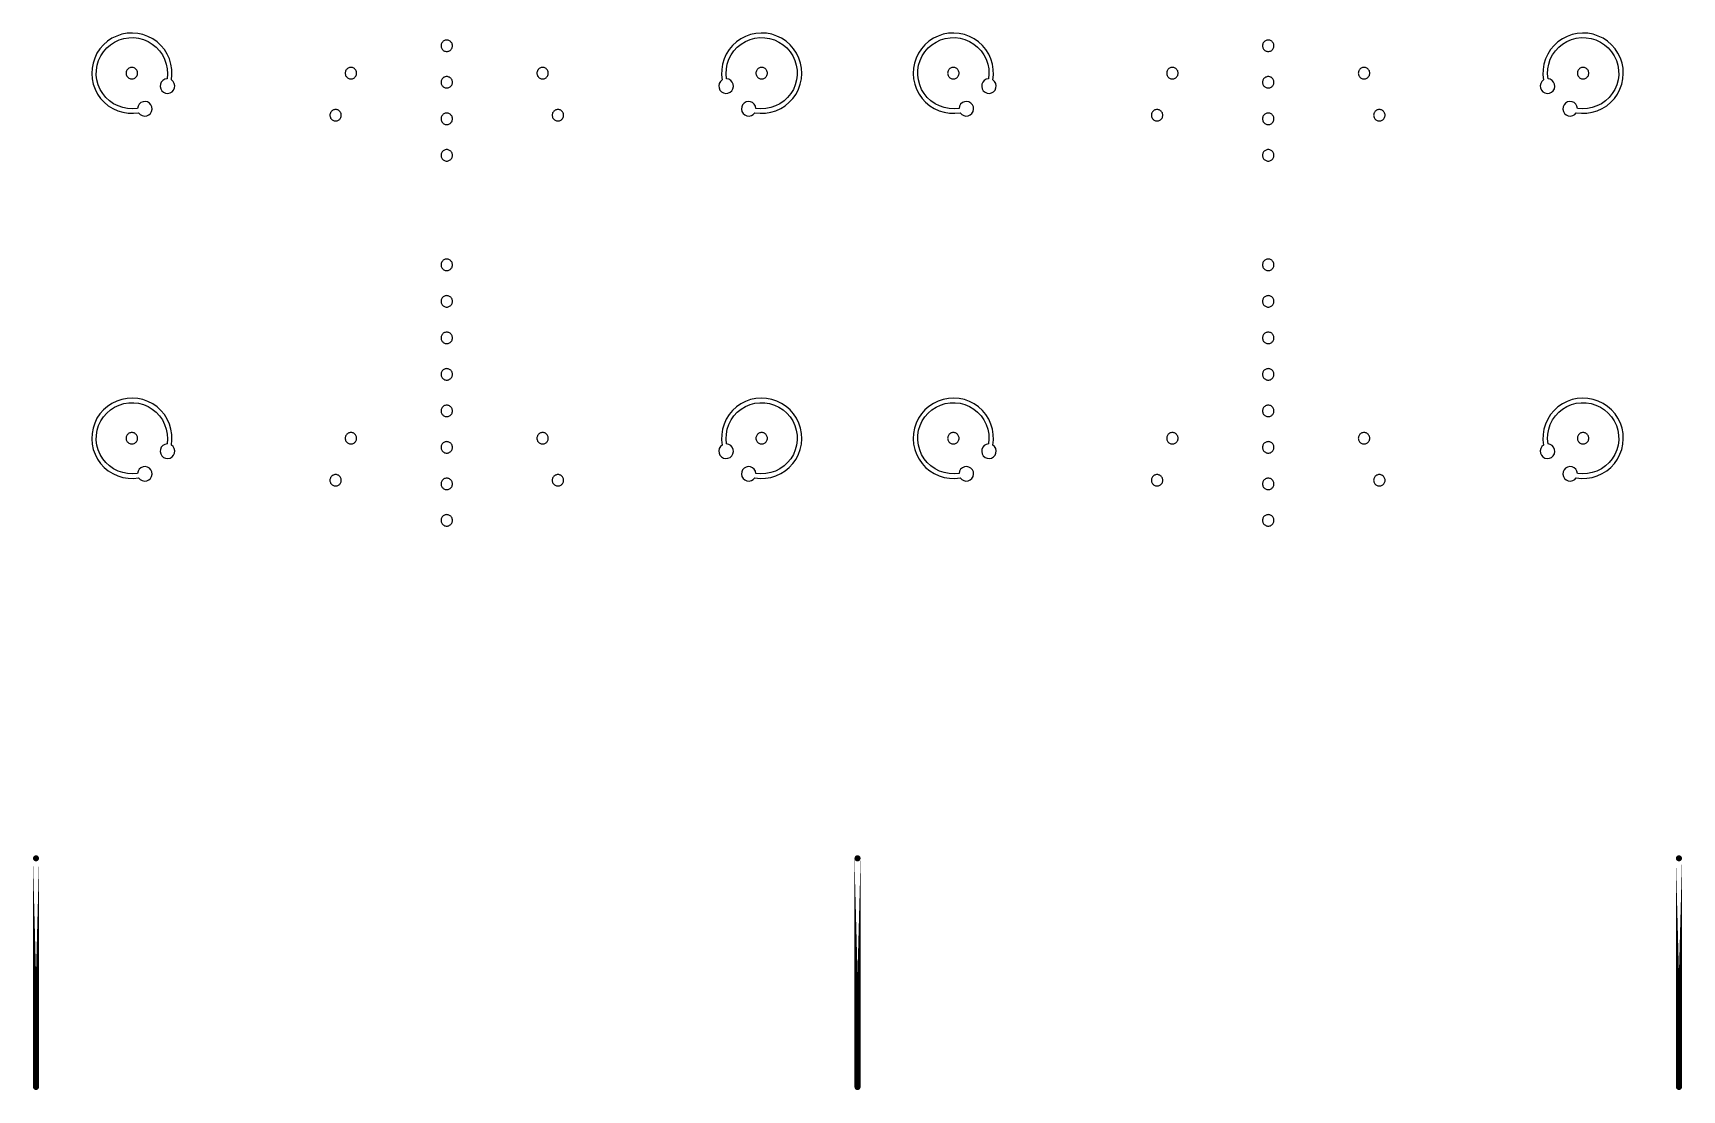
# Model space of a CAD drawing. Extents: x -100 to 100, y -100 to 100.
# Drawn here: x 32.3 to 53.93, y -64.24 to -50.37 of the extents above; entities that cross this region are included whole.
import ezdxf

# ---------------------------------------------------------------- set-up
doc = ezdxf.new("R2010")
doc.units = 0
doc.layers.get('0').update_dxf_attribs({"linetype": 'continuous'})
doc.layers.add('L10', color=7, linetype='continuous')

# ---------------------------------------------------------------- blocks, each defined once
blk = doc.blocks.new('LDI_XFL94-0512-011_L10_B1')
at = {"layer": 'L10'}
for points in [[(37.725, -53.338), (37.715, -53.339), (37.705, -53.341), (37.696, -53.344), (37.687, -53.348), (37.679, -53.354), (37.672, -53.36), (37.665, -53.368), (37.66, -53.376), (37.655, -53.384), (37.652, -53.394), (37.65, -53.403), (37.65, -53.413), (37.65, -53.423), (37.652, -53.433), (37.655, -53.442), (37.66, -53.451), (37.665, -53.459), (37.672, -53.466), (37.679, -53.473), (37.687, -53.478), (37.696, -53.482), (37.705, -53.486), (37.715, -53.488), (37.725, -53.488), (37.734, -53.488), (37.744, -53.486), (37.753, -53.482), (37.762, -53.478), (37.77, -53.473), (37.778, -53.466), (37.784, -53.459), (37.79, -53.451), (37.794, -53.442), (37.797, -53.433), (37.799, -53.423), (37.8, -53.413), (37.799, -53.403), (37.797, -53.394), (37.794, -53.384), (37.79, -53.376), (37.784, -53.368), (37.778, -53.36), (37.77, -53.354), (37.762, -53.348), (37.753, -53.344), (37.744, -53.341), (37.734, -53.339), (37.725, -53.338)], [(48.503, -53.338), (48.493, -53.339), (48.484, -53.341), (48.474, -53.344), (48.465, -53.348), (48.457, -53.354), (48.45, -53.36), (48.443, -53.368), (48.438, -53.376), (48.434, -53.384), (48.431, -53.394), (48.429, -53.403), (48.428, -53.413), (48.429, -53.423), (48.431, -53.433), (48.434, -53.442), (48.438, -53.451), (48.443, -53.459), (48.45, -53.466), (48.457, -53.473), (48.465, -53.478), (48.474, -53.482), (48.484, -53.486), (48.493, -53.488), (48.503, -53.488), (48.513, -53.488), (48.522, -53.486), (48.532, -53.482), (48.54, -53.478), (48.549, -53.473), (48.556, -53.466), (48.562, -53.459), (48.568, -53.451), (48.572, -53.442), (48.575, -53.433), (48.577, -53.423), (48.578, -53.413), (48.577, -53.403), (48.575, -53.394), (48.572, -53.384), (48.568, -53.376), (48.562, -53.368), (48.556, -53.36), (48.549, -53.354), (48.54, -53.348), (48.532, -53.344), (48.522, -53.341), (48.513, -53.339), (48.503, -53.338)], [(37.725, -53.817), (37.715, -53.818), (37.705, -53.82), (37.696, -53.823), (37.687, -53.827), (37.679, -53.833), (37.672, -53.839), (37.665, -53.847), (37.66, -53.855), (37.655, -53.864), (37.652, -53.873), (37.65, -53.882), (37.65, -53.892), (37.65, -53.902), (37.652, -53.912), (37.655, -53.921), (37.66, -53.93), (37.665, -53.938), (37.672, -53.945), (37.679, -53.952), (37.687, -53.957), (37.696, -53.962), (37.705, -53.965), (37.715, -53.967), (37.725, -53.967), (37.734, -53.967), (37.744, -53.965), (37.753, -53.962), (37.762, -53.957), (37.77, -53.952), (37.778, -53.945), (37.784, -53.938), (37.79, -53.93), (37.794, -53.921), (37.797, -53.912), (37.799, -53.902), (37.8, -53.892), (37.799, -53.882), (37.797, -53.873), (37.794, -53.864), (37.79, -53.855), (37.784, -53.847), (37.778, -53.839), (37.77, -53.833), (37.762, -53.827), (37.753, -53.823), (37.744, -53.82), (37.734, -53.818), (37.725, -53.817)], [(48.503, -53.817), (48.493, -53.818), (48.484, -53.82), (48.474, -53.823), (48.465, -53.827), (48.457, -53.833), (48.45, -53.839), (48.443, -53.847), (48.438, -53.855), (48.434, -53.864), (48.431, -53.873), (48.429, -53.882), (48.428, -53.892), (48.429, -53.902), (48.431, -53.912), (48.434, -53.921), (48.438, -53.93), (48.443, -53.938), (48.45, -53.945), (48.457, -53.952), (48.465, -53.957), (48.474, -53.962), (48.484, -53.965), (48.493, -53.967), (48.503, -53.967), (48.513, -53.967), (48.522, -53.965), (48.532, -53.962), (48.54, -53.957), (48.549, -53.952), (48.556, -53.945), (48.562, -53.938), (48.568, -53.93), (48.572, -53.921), (48.575, -53.912), (48.577, -53.902), (48.578, -53.892), (48.577, -53.882), (48.575, -53.873), (48.572, -53.864), (48.568, -53.855), (48.562, -53.847), (48.556, -53.839), (48.549, -53.833), (48.54, -53.827), (48.532, -53.823), (48.522, -53.82), (48.513, -53.818), (48.503, -53.817)], [(37.725, -54.296), (37.715, -54.297), (37.705, -54.299), (37.696, -54.302), (37.687, -54.306), (37.679, -54.312), (37.672, -54.318), (37.665, -54.326), (37.66, -54.334), (37.655, -54.343), (37.652, -54.352), (37.65, -54.361), (37.65, -54.371), (37.65, -54.381), (37.652, -54.391), (37.655, -54.4), (37.66, -54.409), (37.665, -54.417), (37.672, -54.424), (37.679, -54.431), (37.687, -54.436), (37.696, -54.441), (37.705, -54.444), (37.715, -54.446), (37.725, -54.446), (37.734, -54.446), (37.744, -54.444), (37.753, -54.441), (37.762, -54.436), (37.77, -54.431), (37.778, -54.424), (37.784, -54.417), (37.79, -54.409), (37.794, -54.4), (37.797, -54.391), (37.799, -54.381), (37.8, -54.371), (37.799, -54.361), (37.797, -54.352), (37.794, -54.343), (37.79, -54.334), (37.784, -54.326), (37.778, -54.318), (37.77, -54.312), (37.762, -54.306), (37.753, -54.302), (37.744, -54.299), (37.734, -54.297), (37.725, -54.296)], [(48.503, -54.296), (48.493, -54.297), (48.484, -54.299), (48.474, -54.302), (48.465, -54.306), (48.457, -54.312), (48.45, -54.318), (48.443, -54.326), (48.438, -54.334), (48.434, -54.343), (48.431, -54.352), (48.429, -54.361), (48.428, -54.371), (48.429, -54.381), (48.431, -54.391), (48.434, -54.4), (48.438, -54.409), (48.443, -54.417), (48.45, -54.424), (48.457, -54.431), (48.465, -54.436), (48.474, -54.441), (48.484, -54.444), (48.493, -54.446), (48.503, -54.446), (48.513, -54.446), (48.522, -54.444), (48.532, -54.441), (48.54, -54.436), (48.549, -54.431), (48.556, -54.424), (48.562, -54.417), (48.568, -54.409), (48.572, -54.4), (48.575, -54.391), (48.577, -54.381), (48.578, -54.371), (48.577, -54.361), (48.575, -54.352), (48.572, -54.343), (48.568, -54.334), (48.562, -54.326), (48.556, -54.318), (48.549, -54.312), (48.54, -54.306), (48.532, -54.302), (48.522, -54.299), (48.513, -54.297), (48.503, -54.296)], [(37.725, -54.775), (37.715, -54.776), (37.705, -54.778), (37.696, -54.781), (37.687, -54.785), (37.679, -54.791), (37.672, -54.797), (37.665, -54.805), (37.66, -54.813), (37.655, -54.822), (37.652, -54.831), (37.65, -54.841), (37.65, -54.85), (37.65, -54.86), (37.652, -54.87), (37.655, -54.879), (37.66, -54.888), (37.665, -54.896), (37.672, -54.903), (37.679, -54.91), (37.687, -54.915), (37.696, -54.92), (37.705, -54.923), (37.715, -54.925), (37.725, -54.925), (37.734, -54.925), (37.744, -54.923), (37.753, -54.92), (37.762, -54.915), (37.77, -54.91), (37.778, -54.903), (37.784, -54.896), (37.79, -54.888), (37.794, -54.879), (37.797, -54.87), (37.799, -54.86), (37.8, -54.85), (37.799, -54.841), (37.797, -54.831), (37.794, -54.822), (37.79, -54.813), (37.784, -54.805), (37.778, -54.797), (37.77, -54.791), (37.762, -54.785), (37.753, -54.781), (37.744, -54.778), (37.734, -54.776), (37.725, -54.775)], [(48.503, -54.775), (48.493, -54.776), (48.484, -54.778), (48.474, -54.781), (48.465, -54.785), (48.457, -54.791), (48.45, -54.797), (48.443, -54.805), (48.438, -54.813), (48.434, -54.822), (48.431, -54.831), (48.429, -54.841), (48.428, -54.85), (48.429, -54.86), (48.431, -54.87), (48.434, -54.879), (48.438, -54.888), (48.443, -54.896), (48.45, -54.903), (48.457, -54.91), (48.465, -54.915), (48.474, -54.92), (48.484, -54.923), (48.493, -54.925), (48.503, -54.925), (48.513, -54.925), (48.522, -54.923), (48.532, -54.92), (48.54, -54.915), (48.549, -54.91), (48.556, -54.903), (48.562, -54.896), (48.568, -54.888), (48.572, -54.879), (48.575, -54.87), (48.577, -54.86), (48.578, -54.85), (48.577, -54.841), (48.575, -54.831), (48.572, -54.822), (48.568, -54.813), (48.562, -54.805), (48.556, -54.797), (48.549, -54.791), (48.54, -54.785), (48.532, -54.781), (48.522, -54.778), (48.513, -54.776), (48.503, -54.775)], [(34.054, -55.763), (34.025, -55.769), (33.999, -55.785), (33.979, -55.807), (33.967, -55.834), (33.964, -55.864), (33.971, -55.893), (33.986, -55.919), (34.008, -55.939), (34.035, -55.951), (34.065, -55.954), (34.094, -55.948), (34.12, -55.933), (34.14, -55.911), (34.152, -55.883), (34.156, -55.853), (34.149, -55.824), (34.134, -55.798), (34.112, -55.778), (34.119, -55.709), (34.117, -55.639), (34.106, -55.569), (34.086, -55.502), (34.057, -55.439), (34.02, -55.379), (33.975, -55.326), (33.923, -55.278), (33.866, -55.238), (33.804, -55.206), (33.738, -55.182), (33.669, -55.167), (33.599, -55.162), (33.53, -55.165), (33.461, -55.178), (33.394, -55.201), (33.331, -55.231), (33.273, -55.27), (33.22, -55.316), (33.174, -55.369), (33.135, -55.427), (33.105, -55.49), (33.083, -55.557), (33.07, -55.625), (33.066, -55.695), (33.071, -55.765), (33.086, -55.834), (33.11, -55.899), (33.142, -55.962), (33.182, -56.019), (33.23, -56.071), (33.284, -56.115), (33.343, -56.153), (33.407, -56.182), (33.474, -56.202), (33.543, -56.213), (33.613, -56.215), (33.682, -56.208), (33.703, -56.23), (33.728, -56.245), (33.758, -56.251), (33.787, -56.248), (33.815, -56.236), (33.837, -56.216), (33.852, -56.19), (33.858, -56.161), (33.855, -56.131), (33.843, -56.104), (33.824, -56.082), (33.798, -56.066), (33.768, -56.06), (33.739, -56.063), (33.711, -56.075), (33.689, -56.095), (33.674, -56.121), (33.667, -56.15), (33.602, -56.156), (33.537, -56.152), (33.473, -56.14), (33.411, -56.119), (33.353, -56.089), (33.3, -56.052), (33.252, -56.008), (33.211, -55.957), (33.177, -55.901), (33.151, -55.841), (33.134, -55.778), (33.126, -55.714), (33.127, -55.648), (33.138, -55.584), (33.157, -55.521), (33.184, -55.462), (33.22, -55.408), (33.263, -55.358), (33.312, -55.316), (33.367, -55.28), (33.426, -55.253), (33.488, -55.233), (33.552, -55.223), (33.618, -55.222), (33.682, -55.23), (33.745, -55.247), (33.805, -55.273), (33.861, -55.306), (33.912, -55.348), (33.956, -55.395), (33.994, -55.449), (34.023, -55.507), (34.044, -55.569), (34.057, -55.633), (34.06, -55.698), (34.054, -55.763)], [(41.782, -56.15), (41.775, -56.121), (41.76, -56.095), (41.738, -56.075), (41.71, -56.063), (41.681, -56.06), (41.651, -56.066), (41.626, -56.082), (41.606, -56.104), (41.594, -56.131), (41.591, -56.161), (41.597, -56.19), (41.612, -56.216), (41.634, -56.236), (41.662, -56.248), (41.691, -56.251), (41.721, -56.245), (41.747, -56.23), (41.767, -56.208), (41.836, -56.215), (41.906, -56.213), (41.975, -56.202), (42.042, -56.182), (42.106, -56.153), (42.165, -56.115), (42.219, -56.071), (42.267, -56.019), (42.307, -55.962), (42.339, -55.899), (42.363, -55.834), (42.378, -55.765), (42.383, -55.695), (42.379, -55.625), (42.366, -55.557), (42.344, -55.49), (42.314, -55.427), (42.275, -55.369), (42.229, -55.316), (42.176, -55.27), (42.118, -55.231), (42.055, -55.201), (41.988, -55.178), (41.92, -55.165), (41.85, -55.162), (41.78, -55.167), (41.711, -55.182), (41.645, -55.206), (41.583, -55.238), (41.526, -55.278), (41.474, -55.326), (41.43, -55.379), (41.392, -55.439), (41.363, -55.502), (41.343, -55.569), (41.332, -55.639), (41.33, -55.709), (41.337, -55.778), (41.315, -55.798), (41.3, -55.824), (41.294, -55.853), (41.297, -55.883), (41.309, -55.911), (41.329, -55.933), (41.355, -55.948), (41.384, -55.954), (41.414, -55.951), (41.441, -55.939), (41.463, -55.919), (41.478, -55.893), (41.485, -55.864), (41.482, -55.834), (41.47, -55.807), (41.45, -55.785), (41.424, -55.769), (41.395, -55.763), (41.389, -55.698), (41.393, -55.633), (41.405, -55.569), (41.426, -55.507), (41.455, -55.449), (41.493, -55.395), (41.537, -55.348), (41.588, -55.306), (41.644, -55.273), (41.704, -55.247), (41.767, -55.23), (41.831, -55.222), (41.897, -55.223), (41.961, -55.233), (42.023, -55.253), (42.083, -55.28), (42.137, -55.316), (42.187, -55.358), (42.229, -55.408), (42.265, -55.462), (42.292, -55.521), (42.311, -55.584), (42.322, -55.648), (42.323, -55.714), (42.315, -55.778), (42.298, -55.841), (42.272, -55.901), (42.238, -55.957), (42.197, -56.008), (42.15, -56.052), (42.096, -56.089), (42.038, -56.119), (41.976, -56.14), (41.912, -56.152), (41.847, -56.156), (41.782, -56.15)], [(44.832, -55.763), (44.803, -55.769), (44.777, -55.785), (44.758, -55.807), (44.746, -55.834), (44.743, -55.864), (44.749, -55.893), (44.764, -55.919), (44.787, -55.939), (44.814, -55.951), (44.844, -55.954), (44.873, -55.948), (44.899, -55.933), (44.919, -55.911), (44.931, -55.883), (44.934, -55.853), (44.928, -55.824), (44.913, -55.798), (44.891, -55.778), (44.898, -55.709), (44.896, -55.639), (44.885, -55.569), (44.864, -55.502), (44.835, -55.439), (44.798, -55.379), (44.753, -55.326), (44.702, -55.278), (44.644, -55.238), (44.582, -55.206), (44.516, -55.182), (44.448, -55.167), (44.378, -55.162), (44.308, -55.165), (44.239, -55.178), (44.173, -55.201), (44.11, -55.231), (44.051, -55.27), (43.999, -55.316), (43.953, -55.369), (43.914, -55.427), (43.883, -55.49), (43.861, -55.557), (43.848, -55.625), (43.844, -55.695), (43.85, -55.765), (43.865, -55.834), (43.888, -55.899), (43.921, -55.962), (43.961, -56.019), (44.008, -56.071), (44.062, -56.115), (44.121, -56.153), (44.185, -56.182), (44.252, -56.202), (44.321, -56.213), (44.391, -56.215), (44.461, -56.208), (44.481, -56.23), (44.507, -56.245), (44.536, -56.251), (44.566, -56.248), (44.593, -56.236), (44.616, -56.216), (44.631, -56.19), (44.637, -56.161), (44.634, -56.131), (44.622, -56.104), (44.602, -56.082), (44.576, -56.066), (44.547, -56.06), (44.517, -56.063), (44.49, -56.075), (44.467, -56.095), (44.452, -56.121), (44.446, -56.15), (44.381, -56.156), (44.315, -56.152), (44.251, -56.14), (44.19, -56.119), (44.132, -56.089), (44.078, -56.052), (44.03, -56.008), (43.989, -55.957), (43.955, -55.901), (43.93, -55.841), (43.913, -55.778), (43.905, -55.714), (43.906, -55.648), (43.916, -55.584), (43.935, -55.521), (43.963, -55.462), (43.998, -55.408), (44.041, -55.358), (44.09, -55.316), (44.145, -55.28), (44.204, -55.253), (44.266, -55.233), (44.331, -55.223), (44.396, -55.222), (44.461, -55.23), (44.524, -55.247), (44.584, -55.273), (44.64, -55.306), (44.69, -55.348), (44.735, -55.395), (44.772, -55.449), (44.802, -55.507), (44.823, -55.569), (44.835, -55.633), (44.838, -55.698), (44.832, -55.763)], [(52.56, -56.15), (52.554, -56.121), (52.539, -56.095), (52.516, -56.075), (52.489, -56.063), (52.459, -56.06), (52.43, -56.066), (52.404, -56.082), (52.384, -56.104), (52.372, -56.131), (52.369, -56.161), (52.375, -56.19), (52.39, -56.216), (52.413, -56.236), (52.44, -56.248), (52.47, -56.251), (52.499, -56.245), (52.525, -56.23), (52.545, -56.208), (52.615, -56.215), (52.685, -56.213), (52.754, -56.202), (52.821, -56.182), (52.885, -56.153), (52.944, -56.115), (52.998, -56.071), (53.045, -56.019), (53.085, -55.962), (53.118, -55.899), (53.141, -55.834), (53.156, -55.765), (53.162, -55.695), (53.158, -55.625), (53.145, -55.557), (53.123, -55.49), (53.092, -55.427), (53.053, -55.369), (53.007, -55.316), (52.955, -55.27), (52.896, -55.231), (52.833, -55.201), (52.767, -55.178), (52.698, -55.165), (52.628, -55.162), (52.558, -55.167), (52.49, -55.182), (52.424, -55.206), (52.362, -55.238), (52.304, -55.278), (52.253, -55.326), (52.208, -55.379), (52.171, -55.439), (52.142, -55.502), (52.121, -55.569), (52.11, -55.639), (52.108, -55.709), (52.115, -55.778), (52.093, -55.798), (52.078, -55.824), (52.072, -55.853), (52.075, -55.883), (52.087, -55.911), (52.107, -55.933), (52.133, -55.948), (52.162, -55.954), (52.192, -55.951), (52.219, -55.939), (52.242, -55.919), (52.257, -55.893), (52.263, -55.864), (52.26, -55.834), (52.248, -55.807), (52.229, -55.785), (52.203, -55.769), (52.174, -55.763), (52.168, -55.698), (52.171, -55.633), (52.183, -55.569), (52.204, -55.507), (52.234, -55.449), (52.271, -55.395), (52.316, -55.348), (52.366, -55.306), (52.422, -55.273), (52.482, -55.247), (52.545, -55.23), (52.61, -55.222), (52.675, -55.223), (52.74, -55.233), (52.802, -55.253), (52.861, -55.28), (52.916, -55.316), (52.965, -55.358), (53.008, -55.408), (53.043, -55.462), (53.071, -55.521), (53.09, -55.584), (53.1, -55.648), (53.101, -55.714), (53.093, -55.778), (53.076, -55.841), (53.051, -55.901), (53.017, -55.957), (52.976, -56.008), (52.928, -56.052), (52.874, -56.089), (52.816, -56.119), (52.755, -56.14), (52.69, -56.152), (52.625, -56.156), (52.56, -56.15)], [(37.725, -55.254), (37.715, -55.255), (37.705, -55.257), (37.696, -55.26), (37.687, -55.264), (37.679, -55.27), (37.672, -55.276), (37.665, -55.284), (37.66, -55.292), (37.655, -55.301), (37.652, -55.31), (37.65, -55.32), (37.65, -55.329), (37.65, -55.339), (37.652, -55.349), (37.655, -55.358), (37.66, -55.367), (37.665, -55.375), (37.672, -55.382), (37.679, -55.389), (37.687, -55.394), (37.696, -55.399), (37.705, -55.402), (37.715, -55.404), (37.725, -55.404), (37.734, -55.404), (37.744, -55.402), (37.753, -55.399), (37.762, -55.394), (37.77, -55.389), (37.778, -55.382), (37.784, -55.375), (37.79, -55.367), (37.794, -55.358), (37.797, -55.349), (37.799, -55.339), (37.8, -55.329), (37.799, -55.32), (37.797, -55.31), (37.794, -55.301), (37.79, -55.292), (37.784, -55.284), (37.778, -55.276), (37.77, -55.27), (37.762, -55.264), (37.753, -55.26), (37.744, -55.257), (37.734, -55.255), (37.725, -55.254)], [(48.503, -55.254), (48.493, -55.255), (48.484, -55.257), (48.474, -55.26), (48.465, -55.264), (48.457, -55.27), (48.45, -55.276), (48.443, -55.284), (48.438, -55.292), (48.434, -55.301), (48.431, -55.31), (48.429, -55.32), (48.428, -55.329), (48.429, -55.339), (48.431, -55.349), (48.434, -55.358), (48.438, -55.367), (48.443, -55.375), (48.45, -55.382), (48.457, -55.389), (48.465, -55.394), (48.474, -55.399), (48.484, -55.402), (48.493, -55.404), (48.503, -55.404), (48.513, -55.404), (48.522, -55.402), (48.532, -55.399), (48.54, -55.394), (48.549, -55.389), (48.556, -55.382), (48.562, -55.375), (48.568, -55.367), (48.572, -55.358), (48.575, -55.349), (48.577, -55.339), (48.578, -55.329), (48.577, -55.32), (48.575, -55.31), (48.572, -55.301), (48.568, -55.292), (48.562, -55.284), (48.556, -55.276), (48.549, -55.27), (48.54, -55.264), (48.532, -55.26), (48.522, -55.257), (48.513, -55.255), (48.503, -55.254)], [(33.593, -55.614), (33.583, -55.614), (33.573, -55.616), (33.564, -55.619), (33.555, -55.624), (33.547, -55.629), (33.54, -55.636), (33.533, -55.643), (33.528, -55.651), (33.524, -55.66), (33.52, -55.669), (33.518, -55.679), (33.518, -55.689), (33.518, -55.698), (33.52, -55.708), (33.524, -55.717), (33.528, -55.726), (33.533, -55.734), (33.54, -55.742), (33.547, -55.748), (33.555, -55.754), (33.564, -55.758), (33.573, -55.761), (33.583, -55.763), (33.593, -55.764), (33.603, -55.763), (33.612, -55.761), (33.622, -55.758), (33.63, -55.754), (33.638, -55.748), (33.646, -55.742), (33.652, -55.734), (33.658, -55.726), (33.662, -55.717), (33.665, -55.708), (33.667, -55.698), (33.668, -55.689), (33.667, -55.679), (33.665, -55.669), (33.662, -55.66), (33.658, -55.651), (33.652, -55.643), (33.646, -55.636), (33.638, -55.629), (33.63, -55.624), (33.622, -55.619), (33.612, -55.616), (33.603, -55.614), (33.593, -55.614)], [(36.467, -55.614), (36.457, -55.614), (36.448, -55.616), (36.438, -55.619), (36.43, -55.624), (36.421, -55.629), (36.414, -55.636), (36.408, -55.643), (36.402, -55.651), (36.398, -55.66), (36.395, -55.669), (36.393, -55.679), (36.392, -55.689), (36.393, -55.698), (36.395, -55.708), (36.398, -55.717), (36.402, -55.726), (36.408, -55.734), (36.414, -55.742), (36.421, -55.748), (36.43, -55.754), (36.438, -55.758), (36.448, -55.761), (36.457, -55.763), (36.467, -55.764), (36.477, -55.763), (36.486, -55.761), (36.496, -55.758), (36.505, -55.754), (36.513, -55.748), (36.52, -55.742), (36.527, -55.734), (36.532, -55.726), (36.536, -55.717), (36.54, -55.708), (36.541, -55.698), (36.542, -55.689), (36.541, -55.679), (36.54, -55.669), (36.536, -55.66), (36.532, -55.651), (36.527, -55.643), (36.52, -55.636), (36.513, -55.629), (36.505, -55.624), (36.496, -55.619), (36.486, -55.616), (36.477, -55.614), (36.467, -55.614)], [(37.725, -55.733), (37.715, -55.734), (37.705, -55.736), (37.696, -55.739), (37.687, -55.743), (37.679, -55.749), (37.672, -55.755), (37.665, -55.763), (37.66, -55.771), (37.655, -55.78), (37.652, -55.789), (37.65, -55.799), (37.65, -55.808), (37.65, -55.818), (37.652, -55.828), (37.655, -55.837), (37.66, -55.846), (37.665, -55.854), (37.672, -55.861), (37.679, -55.868), (37.687, -55.873), (37.696, -55.878), (37.705, -55.881), (37.715, -55.883), (37.725, -55.883), (37.734, -55.883), (37.744, -55.881), (37.753, -55.878), (37.762, -55.873), (37.77, -55.868), (37.778, -55.861), (37.784, -55.854), (37.79, -55.846), (37.794, -55.837), (37.797, -55.828), (37.799, -55.818), (37.8, -55.808), (37.799, -55.799), (37.797, -55.789), (37.794, -55.78), (37.79, -55.771), (37.784, -55.763), (37.778, -55.755), (37.77, -55.749), (37.762, -55.743), (37.753, -55.739), (37.744, -55.736), (37.734, -55.734), (37.725, -55.733)], [(38.982, -55.614), (38.972, -55.614), (38.963, -55.616), (38.953, -55.619), (38.945, -55.624), (38.936, -55.629), (38.929, -55.636), (38.923, -55.643), (38.917, -55.651), (38.913, -55.66), (38.91, -55.669), (38.908, -55.679), (38.907, -55.689), (38.908, -55.698), (38.91, -55.708), (38.913, -55.717), (38.917, -55.726), (38.923, -55.734), (38.929, -55.742), (38.936, -55.748), (38.945, -55.754), (38.953, -55.758), (38.963, -55.761), (38.972, -55.763), (38.982, -55.764), (38.992, -55.763), (39.001, -55.761), (39.011, -55.758), (39.02, -55.754), (39.028, -55.748), (39.035, -55.742), (39.042, -55.734), (39.047, -55.726), (39.051, -55.717), (39.054, -55.708), (39.056, -55.698), (39.057, -55.689), (39.056, -55.679), (39.054, -55.669), (39.051, -55.66), (39.047, -55.651), (39.042, -55.643), (39.035, -55.636), (39.028, -55.629), (39.02, -55.624), (39.011, -55.619), (39.001, -55.616), (38.992, -55.614), (38.982, -55.614)], [(41.856, -55.614), (41.846, -55.614), (41.837, -55.616), (41.828, -55.619), (41.819, -55.624), (41.811, -55.629), (41.803, -55.636), (41.797, -55.643), (41.791, -55.651), (41.787, -55.66), (41.784, -55.669), (41.782, -55.679), (41.781, -55.689), (41.782, -55.698), (41.784, -55.708), (41.787, -55.717), (41.791, -55.726), (41.797, -55.734), (41.803, -55.742), (41.811, -55.748), (41.819, -55.754), (41.828, -55.758), (41.837, -55.761), (41.846, -55.763), (41.856, -55.764), (41.866, -55.763), (41.876, -55.761), (41.885, -55.758), (41.894, -55.754), (41.902, -55.748), (41.909, -55.742), (41.916, -55.734), (41.921, -55.726), (41.926, -55.717), (41.929, -55.708), (41.931, -55.698), (41.931, -55.689), (41.931, -55.679), (41.929, -55.669), (41.926, -55.66), (41.921, -55.651), (41.916, -55.643), (41.909, -55.636), (41.902, -55.629), (41.894, -55.624), (41.885, -55.619), (41.876, -55.616), (41.866, -55.614), (41.856, -55.614)], [(44.371, -55.614), (44.361, -55.614), (44.352, -55.616), (44.343, -55.619), (44.334, -55.624), (44.326, -55.629), (44.318, -55.636), (44.312, -55.643), (44.306, -55.651), (44.302, -55.66), (44.299, -55.669), (44.297, -55.679), (44.296, -55.689), (44.297, -55.698), (44.299, -55.708), (44.302, -55.717), (44.306, -55.726), (44.312, -55.734), (44.318, -55.742), (44.326, -55.748), (44.334, -55.754), (44.343, -55.758), (44.352, -55.761), (44.361, -55.763), (44.371, -55.764), (44.381, -55.763), (44.391, -55.761), (44.4, -55.758), (44.409, -55.754), (44.417, -55.748), (44.424, -55.742), (44.431, -55.734), (44.436, -55.726), (44.441, -55.717), (44.444, -55.708), (44.446, -55.698), (44.446, -55.689), (44.446, -55.679), (44.444, -55.669), (44.441, -55.66), (44.436, -55.651), (44.431, -55.643), (44.424, -55.636), (44.417, -55.629), (44.409, -55.624), (44.4, -55.619), (44.391, -55.616), (44.381, -55.614), (44.371, -55.614)], [(47.246, -55.614), (47.236, -55.614), (47.226, -55.616), (47.217, -55.619), (47.208, -55.624), (47.2, -55.629), (47.192, -55.636), (47.186, -55.643), (47.181, -55.651), (47.176, -55.66), (47.173, -55.669), (47.171, -55.679), (47.171, -55.689), (47.171, -55.698), (47.173, -55.708), (47.176, -55.717), (47.181, -55.726), (47.186, -55.734), (47.192, -55.742), (47.2, -55.748), (47.208, -55.754), (47.217, -55.758), (47.226, -55.761), (47.236, -55.763), (47.246, -55.764), (47.255, -55.763), (47.265, -55.761), (47.274, -55.758), (47.283, -55.754), (47.291, -55.748), (47.299, -55.742), (47.305, -55.734), (47.31, -55.726), (47.315, -55.717), (47.318, -55.708), (47.32, -55.698), (47.321, -55.689), (47.32, -55.679), (47.318, -55.669), (47.315, -55.66), (47.31, -55.651), (47.305, -55.643), (47.299, -55.636), (47.291, -55.629), (47.283, -55.624), (47.274, -55.619), (47.265, -55.616), (47.255, -55.614), (47.246, -55.614)], [(48.503, -55.733), (48.493, -55.734), (48.484, -55.736), (48.474, -55.739), (48.465, -55.743), (48.457, -55.749), (48.45, -55.755), (48.443, -55.763), (48.438, -55.771), (48.434, -55.78), (48.431, -55.789), (48.429, -55.799), (48.428, -55.808), (48.429, -55.818), (48.431, -55.828), (48.434, -55.837), (48.438, -55.846), (48.443, -55.854), (48.45, -55.861), (48.457, -55.868), (48.465, -55.873), (48.474, -55.878), (48.484, -55.881), (48.493, -55.883), (48.503, -55.883), (48.513, -55.883), (48.522, -55.881), (48.532, -55.878), (48.54, -55.873), (48.549, -55.868), (48.556, -55.861), (48.562, -55.854), (48.568, -55.846), (48.572, -55.837), (48.575, -55.828), (48.577, -55.818), (48.578, -55.808), (48.577, -55.799), (48.575, -55.789), (48.572, -55.78), (48.568, -55.771), (48.562, -55.763), (48.556, -55.755), (48.549, -55.749), (48.54, -55.743), (48.532, -55.739), (48.522, -55.736), (48.513, -55.734), (48.503, -55.733)], [(49.76, -55.614), (49.751, -55.614), (49.741, -55.616), (49.732, -55.619), (49.723, -55.624), (49.715, -55.629), (49.707, -55.636), (49.701, -55.643), (49.696, -55.651), (49.691, -55.66), (49.688, -55.669), (49.686, -55.679), (49.685, -55.689), (49.686, -55.698), (49.688, -55.708), (49.691, -55.717), (49.696, -55.726), (49.701, -55.734), (49.707, -55.742), (49.715, -55.748), (49.723, -55.754), (49.732, -55.758), (49.741, -55.761), (49.751, -55.763), (49.76, -55.764), (49.77, -55.763), (49.78, -55.761), (49.789, -55.758), (49.798, -55.754), (49.806, -55.748), (49.814, -55.742), (49.82, -55.734), (49.825, -55.726), (49.83, -55.717), (49.833, -55.708), (49.835, -55.698), (49.835, -55.689), (49.835, -55.679), (49.833, -55.669), (49.83, -55.66), (49.825, -55.651), (49.82, -55.643), (49.814, -55.636), (49.806, -55.629), (49.798, -55.624), (49.789, -55.619), (49.78, -55.616), (49.77, -55.614), (49.76, -55.614)], [(52.635, -55.614), (52.625, -55.614), (52.615, -55.616), (52.606, -55.619), (52.597, -55.624), (52.589, -55.629), (52.582, -55.636), (52.575, -55.643), (52.57, -55.651), (52.565, -55.66), (52.562, -55.669), (52.56, -55.679), (52.56, -55.689), (52.56, -55.698), (52.562, -55.708), (52.565, -55.717), (52.57, -55.726), (52.575, -55.734), (52.582, -55.742), (52.589, -55.748), (52.597, -55.754), (52.606, -55.758), (52.615, -55.761), (52.625, -55.763), (52.635, -55.764), (52.645, -55.763), (52.654, -55.761), (52.663, -55.758), (52.672, -55.754), (52.68, -55.748), (52.688, -55.742), (52.694, -55.734), (52.7, -55.726), (52.704, -55.717), (52.707, -55.708), (52.709, -55.698), (52.71, -55.689), (52.709, -55.679), (52.707, -55.669), (52.704, -55.66), (52.7, -55.651), (52.694, -55.643), (52.688, -55.636), (52.68, -55.629), (52.672, -55.624), (52.663, -55.619), (52.654, -55.616), (52.645, -55.614), (52.635, -55.614)], [(36.266, -56.165), (36.257, -56.166), (36.247, -56.168), (36.238, -56.171), (36.229, -56.175), (36.221, -56.181), (36.213, -56.187), (36.207, -56.194), (36.201, -56.203), (36.197, -56.211), (36.194, -56.221), (36.192, -56.23), (36.191, -56.24), (36.192, -56.25), (36.194, -56.259), (36.197, -56.269), (36.201, -56.278), (36.207, -56.286), (36.213, -56.293), (36.221, -56.3), (36.229, -56.305), (36.238, -56.309), (36.247, -56.313), (36.257, -56.314), (36.266, -56.315), (36.276, -56.314), (36.286, -56.313), (36.295, -56.309), (36.304, -56.305), (36.312, -56.3), (36.319, -56.293), (36.326, -56.286), (36.331, -56.278), (36.336, -56.269), (36.339, -56.259), (36.341, -56.25), (36.341, -56.24), (36.341, -56.23), (36.339, -56.221), (36.336, -56.211), (36.331, -56.203), (36.326, -56.194), (36.319, -56.187), (36.312, -56.181), (36.304, -56.175), (36.295, -56.171), (36.286, -56.168), (36.276, -56.166), (36.266, -56.165)], [(37.725, -56.212), (37.715, -56.213), (37.705, -56.215), (37.696, -56.218), (37.687, -56.222), (37.679, -56.228), (37.672, -56.234), (37.665, -56.242), (37.66, -56.25), (37.655, -56.259), (37.652, -56.268), (37.65, -56.278), (37.65, -56.287), (37.65, -56.297), (37.652, -56.307), (37.655, -56.316), (37.66, -56.325), (37.665, -56.333), (37.672, -56.34), (37.679, -56.347), (37.687, -56.352), (37.696, -56.357), (37.705, -56.36), (37.715, -56.362), (37.725, -56.362), (37.734, -56.362), (37.744, -56.36), (37.753, -56.357), (37.762, -56.352), (37.77, -56.347), (37.778, -56.34), (37.784, -56.333), (37.79, -56.325), (37.794, -56.316), (37.797, -56.307), (37.799, -56.297), (37.8, -56.287), (37.799, -56.278), (37.797, -56.268), (37.794, -56.259), (37.79, -56.25), (37.784, -56.242), (37.778, -56.234), (37.77, -56.228), (37.762, -56.222), (37.753, -56.218), (37.744, -56.215), (37.734, -56.213), (37.725, -56.212)], [(39.183, -56.165), (39.173, -56.166), (39.163, -56.168), (39.154, -56.171), (39.145, -56.175), (39.137, -56.181), (39.13, -56.187), (39.123, -56.194), (39.118, -56.203), (39.113, -56.211), (39.11, -56.221), (39.108, -56.23), (39.108, -56.24), (39.108, -56.25), (39.11, -56.259), (39.113, -56.269), (39.118, -56.278), (39.123, -56.286), (39.13, -56.293), (39.137, -56.3), (39.145, -56.305), (39.154, -56.309), (39.163, -56.313), (39.173, -56.314), (39.183, -56.315), (39.193, -56.314), (39.202, -56.313), (39.211, -56.309), (39.22, -56.305), (39.228, -56.3), (39.236, -56.293), (39.242, -56.286), (39.248, -56.278), (39.252, -56.269), (39.255, -56.259), (39.257, -56.25), (39.258, -56.24), (39.257, -56.23), (39.255, -56.221), (39.252, -56.211), (39.248, -56.203), (39.242, -56.194), (39.236, -56.187), (39.228, -56.181), (39.22, -56.175), (39.211, -56.171), (39.202, -56.168), (39.193, -56.166), (39.183, -56.165)], [(47.045, -56.165), (47.035, -56.166), (47.025, -56.168), (47.016, -56.171), (47.007, -56.175), (46.999, -56.181), (46.992, -56.187), (46.985, -56.194), (46.98, -56.203), (46.976, -56.211), (46.972, -56.221), (46.97, -56.23), (46.97, -56.24), (46.97, -56.25), (46.972, -56.259), (46.976, -56.269), (46.98, -56.278), (46.985, -56.286), (46.992, -56.293), (46.999, -56.3), (47.007, -56.305), (47.016, -56.309), (47.025, -56.313), (47.035, -56.314), (47.045, -56.315), (47.055, -56.314), (47.064, -56.313), (47.074, -56.309), (47.082, -56.305), (47.09, -56.3), (47.098, -56.293), (47.104, -56.286), (47.11, -56.278), (47.114, -56.269), (47.117, -56.259), (47.119, -56.25), (47.12, -56.24), (47.119, -56.23), (47.117, -56.221), (47.114, -56.211), (47.11, -56.203), (47.104, -56.194), (47.098, -56.187), (47.09, -56.181), (47.082, -56.175), (47.074, -56.171), (47.064, -56.168), (47.055, -56.166), (47.045, -56.165)], [(48.503, -56.212), (48.493, -56.213), (48.484, -56.215), (48.474, -56.218), (48.465, -56.222), (48.457, -56.228), (48.45, -56.234), (48.443, -56.242), (48.438, -56.25), (48.434, -56.259), (48.431, -56.268), (48.429, -56.278), (48.428, -56.287), (48.429, -56.297), (48.431, -56.307), (48.434, -56.316), (48.438, -56.325), (48.443, -56.333), (48.45, -56.34), (48.457, -56.347), (48.465, -56.352), (48.474, -56.357), (48.484, -56.36), (48.493, -56.362), (48.503, -56.362), (48.513, -56.362), (48.522, -56.36), (48.532, -56.357), (48.54, -56.352), (48.549, -56.347), (48.556, -56.34), (48.562, -56.333), (48.568, -56.325), (48.572, -56.316), (48.575, -56.307), (48.577, -56.297), (48.578, -56.287), (48.577, -56.278), (48.575, -56.268), (48.572, -56.259), (48.568, -56.25), (48.562, -56.242), (48.556, -56.234), (48.549, -56.228), (48.54, -56.222), (48.532, -56.218), (48.522, -56.215), (48.513, -56.213), (48.503, -56.212)], [(49.961, -56.165), (49.951, -56.166), (49.942, -56.168), (49.932, -56.171), (49.924, -56.175), (49.916, -56.181), (49.908, -56.187), (49.902, -56.194), (49.896, -56.203), (49.892, -56.211), (49.889, -56.221), (49.887, -56.23), (49.886, -56.24), (49.887, -56.25), (49.889, -56.259), (49.892, -56.269), (49.896, -56.278), (49.902, -56.286), (49.908, -56.293), (49.916, -56.3), (49.924, -56.305), (49.932, -56.309), (49.942, -56.313), (49.951, -56.314), (49.961, -56.315), (49.971, -56.314), (49.981, -56.313), (49.99, -56.309), (49.999, -56.305), (50.007, -56.3), (50.014, -56.293), (50.021, -56.286), (50.026, -56.278), (50.03, -56.269), (50.034, -56.259), (50.036, -56.25), (50.036, -56.24), (50.036, -56.23), (50.034, -56.221), (50.03, -56.211), (50.026, -56.203), (50.021, -56.194), (50.014, -56.187), (50.007, -56.181), (49.999, -56.175), (49.99, -56.171), (49.981, -56.168), (49.971, -56.166), (49.961, -56.165)], [(37.725, -56.691), (37.715, -56.692), (37.705, -56.694), (37.696, -56.697), (37.687, -56.702), (37.679, -56.707), (37.672, -56.713), (37.665, -56.721), (37.66, -56.729), (37.655, -56.738), (37.652, -56.747), (37.65, -56.757), (37.65, -56.766), (37.65, -56.776), (37.652, -56.786), (37.655, -56.795), (37.66, -56.804), (37.665, -56.812), (37.672, -56.82), (37.679, -56.826), (37.687, -56.831), (37.696, -56.836), (37.705, -56.839), (37.715, -56.841), (37.725, -56.841), (37.734, -56.841), (37.744, -56.839), (37.753, -56.836), (37.762, -56.831), (37.77, -56.826), (37.778, -56.82), (37.784, -56.812), (37.79, -56.804), (37.794, -56.795), (37.797, -56.786), (37.799, -56.776), (37.8, -56.766), (37.799, -56.757), (37.797, -56.747), (37.794, -56.738), (37.79, -56.729), (37.784, -56.721), (37.778, -56.713), (37.77, -56.707), (37.762, -56.702), (37.753, -56.697), (37.744, -56.694), (37.734, -56.692), (37.725, -56.691)], [(48.503, -56.691), (48.493, -56.692), (48.484, -56.694), (48.474, -56.697), (48.465, -56.702), (48.457, -56.707), (48.45, -56.713), (48.443, -56.721), (48.438, -56.729), (48.434, -56.738), (48.431, -56.747), (48.429, -56.757), (48.428, -56.766), (48.429, -56.776), (48.431, -56.786), (48.434, -56.795), (48.438, -56.804), (48.443, -56.812), (48.45, -56.82), (48.457, -56.826), (48.465, -56.831), (48.474, -56.836), (48.484, -56.839), (48.493, -56.841), (48.503, -56.841), (48.513, -56.841), (48.522, -56.839), (48.532, -56.836), (48.54, -56.831), (48.549, -56.826), (48.556, -56.82), (48.562, -56.812), (48.568, -56.804), (48.572, -56.795), (48.575, -56.786), (48.577, -56.776), (48.578, -56.766), (48.577, -56.757), (48.575, -56.747), (48.572, -56.738), (48.568, -56.729), (48.562, -56.721), (48.556, -56.713), (48.549, -56.707), (48.54, -56.702), (48.532, -56.697), (48.522, -56.694), (48.513, -56.692), (48.503, -56.691)]]:
    blk.add_lwpolyline(points, close=True, dxfattribs=at)
blk = doc.blocks.new('cutlineendpoint')
at = {"const_width": 0.04}
blk.add_lwpolyline([(-0.02, 0, 1), (0.02, 0, 1)], format="xyb", close=True, dxfattribs=at)

msp = doc.modelspace()

# ---------------------------------------------------------------- linework, layer by layer
at = {"layer": 'L10', "const_width": 0.08}
for points in [[(32.335, -61.2), (32.335, -64.2)], [(43.114, -61.2), (43.114, -64.2)], [(53.892, -61.2), (53.892, -64.2)]]:
    msp.add_lwpolyline(points, close=True, dxfattribs=at)

# ---------------------------------------------------------------- block references
at = {"layer": 'L10'}
for name, p in [('LDI_XFL94-0512-011_L10_B1', (0, 4.79)), ('LDI_XFL94-0512-011_L10_B1', (0, 0)), ('cutlineendpoint', (32.335, -61.2)), ('cutlineendpoint', (43.114, -61.2)), ('cutlineendpoint', (53.892, -61.2)), ('cutlineendpoint', (32.335, -64.2)), ('cutlineendpoint', (43.114, -64.2)), ('cutlineendpoint', (53.892, -64.2))]:
    msp.add_blockref(name, p, dxfattribs=at)

doc.saveas('drawing.dxf')
